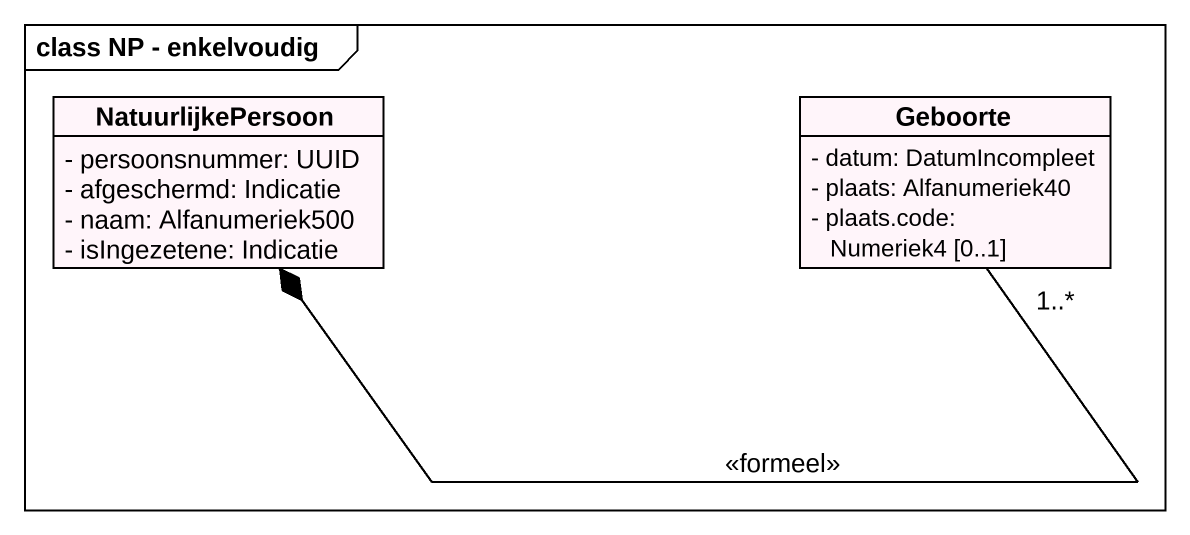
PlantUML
@startuml
mainframe class NP - enkelvoudig
hide circle
hide empty members
skinparam classAttributeIconSize 0
class NatuurlijkePersoon #FFF5FA {
  - persoonsnummer: UUID
  - afgeschermd: Indicatie
  - naam: Alfanumeriek500
  - isIngezetene: Indicatie
}
class Geboorte #FFF5FA {
  - datum: DatumIncompleet
  - plaats: Alfanumeriek40
  - plaats.code: Numeriek4 [0..1]
}
Geboorte "1..*" -left-* NatuurlijkePersoon : <<formeel>>
@enduml
